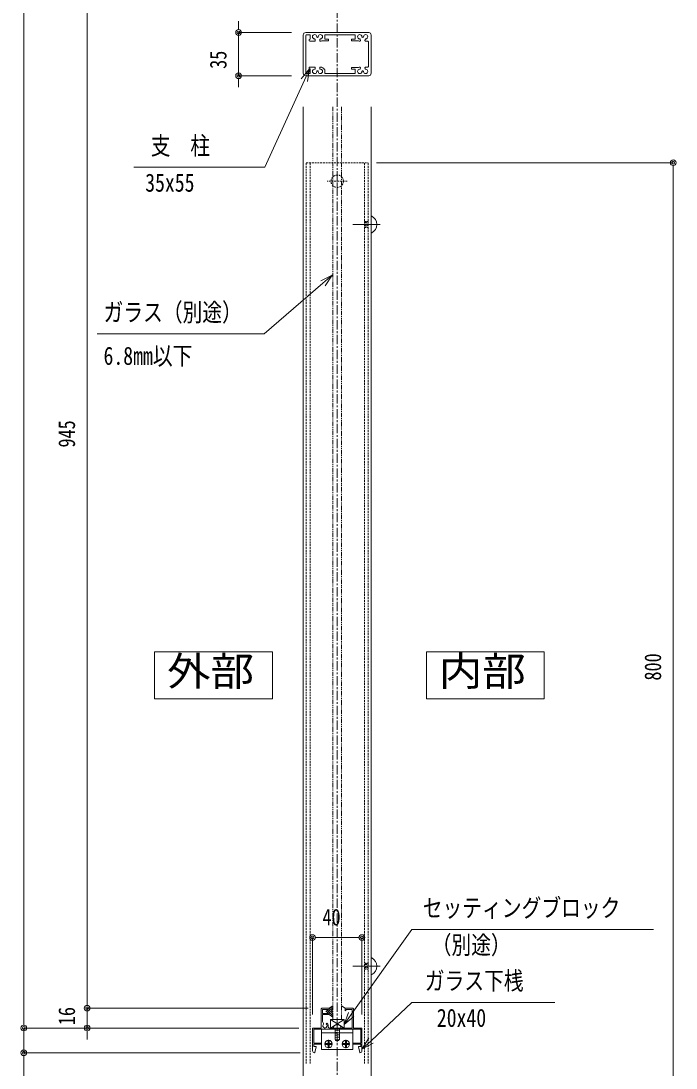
# Model space of a CAD drawing. Units: millimetres, scale not verified. Extents: x -3580 to 3580, y -1188 to 1188.
# Drawn here: x 1498 to 2028, y -615 to 232 of the extents above; entities that cross this region are included whole.
import ezdxf
from ezdxf.enums import TextEntityAlignment as Align

# ---------------------------------------------------------------- set-up
doc = ezdxf.new("R2010")
doc.units = ezdxf.units.MM
doc.header["$LTSCALE"] = 6
for name, pattern in [('USER1', [2, 1.25, -0.25, 0.25, -0.25]), ('USER2', [1.25, 0.625, -0.125, 0.125, -0.125, 0.125, -0.125]), ('USER3', [0.375, 0.25, -0.125])]:
    doc.linetypes.add(name, pattern=pattern)
for name, color, linetype, lineweight in [('0-0_0', 7, 'Continuous', 18), ('0-3_アンカー', 4, 'USER3', 18), ('0-5_6_U+FF8A_U+FF6F_U+FF81_U+FF9D_U+FF78_U+FF9E', 4, 'Continuous', 18), ('0-6_51破線_U+FF71_U+FF99_U+FF90', 3, 'USER3', 18), ('0-7_2躯体線', 4, 'Continuous', 18), ('0-8_3中心線', 2, 'USER1', 18), ('0-9_41_U+FF71_U+FF99_U+FF90', 6, 'Continuous', 18), ('0-A_1手摺寸法', 3, 'Continuous', 18), ('0-B_42_U+FF71_U+FF99_U+FF90部品', 6, 'Continuous', 18), ('0-C_P4-12', 7, 'Continuous', 18), ('0-D_CYAN', 4, 'Continuous', 18), ('0-E_2a', 1, 'USER2', 18)]:
    doc.layers.add(name, color=color, linetype=linetype, lineweight=lineweight)
doc.styles.add('ＭＳ ゴシック', font='')
doc.styles.get('ＭＳ ゴシック').set_extended_font_data('MS Gothic')

msp = doc.modelspace()

# ---------------------------------------------------------------- linework, layer by layer
at = {"layer": '0-0_0', "lineweight": 9}
for p, q in [((1673.885, 224.714), (1673.885, 227.014)), ((1731.219, 193.048), (1727.103, 183.935)), ((1673.885, 185.114), (1673.885, 182.814)), ((2025.694, 114.794), (2025.694, 112.494)), ((1749.719, 26.15), (1742.141, 19.625)), ((1736.019, -509.735), (1738.319, -509.735)), ((1771.419, -509.735), (1769.119, -509.735)), ((1551.283, -564.606), (1551.283, -562.306)), ((1551.283, -564.606), (1551.283, -562.306)), ((1759.219, -580.144), (1765.033, -572.008)), ((1500.008, -580.606), (1500.008, -578.306)), ((1500.008, -580.606), (1500.008, -578.306)), ((1551.283, -585.206), (1551.283, -587.506)), ((1773.777, -600.05), (1781.073, -593.211)), ((1500.008, -605.206), (1500.008, -607.506)), ((1500.008, -605.206), (1500.008, -607.506))]:
    msp.add_line(p, q, dxfattribs=at)
at = {"layer": '0-0_0'}
for p, q in [((1726.219, 162.372), (1726.219, -666.702)), ((1781.219, 162.372), (1781.219, -666.702))]:
    msp.add_line(p, q, dxfattribs=at)
at = {"layer": '0-0_0', "lineweight": 9}
for points in [[(1729.545, 182.832), (1731.219, 193.048), (1724.661, 185.038)], [(1743.89, 17.594), (1749.719, 26.15), (1740.393, 21.655)], [(1762.853, -570.45), (1759.219, -580.144), (1767.213, -573.566)], [(1782.905, -595.166), (1773.777, -600.05), (1779.241, -591.256)]]:
    msp.add_lwpolyline(points, dxfattribs=at)
at = {"layer": '0-0_0'}
for points in [[(1727.103, 183.935), (1695.262, 113.438), (1589.228, 113.438)], [(1742.141, 19.625), (1694.6, -21.316), (1559.506, -21.316)], [(1765.033, -572.008), (1814.216, -503.19), (2009.836, -503.19)], [(1781.073, -593.211), (1814.216, -562.145), (1929.836, -562.145)]]:
    msp.add_lwpolyline(points, dxfattribs=at)
at = {"layer": '0-0_0', "lineweight": 9}
for centre, radius in [((1673.885, 222.414), 2.3), ((1673.885, 222.414), 1.15), ((1673.885, 187.414), 2.3), ((1673.885, 187.414), 1.15), ((2025.694, 117.094), 2.3), ((2025.694, 117.094), 1.15), ((1733.719, -509.735), 2.3), ((1773.719, -509.735), 2.3), ((1733.719, -509.735), 1.15), ((1773.719, -509.735), 1.15), ((1551.283, -566.906), 2.3), ((1551.283, -566.906), 2.3), ((1551.283, -566.906), 1.15), ((1551.283, -566.906), 1.15), ((1500.008, -582.906), 2.3), ((1500.008, -582.906), 2.3), ((1500.008, -582.906), 1.15), ((1500.008, -582.906), 1.15), ((1551.283, -582.906), 2.3), ((1551.283, -582.906), 1.15), ((1500.008, -602.906), 2.3), ((1500.008, -602.906), 2.3), ((1500.008, -602.906), 1.15), ((1500.008, -602.906), 1.15)]:
    msp.add_circle(centre, radius, dxfattribs=at)
at = {"layer": '0-3_アンカー'}
for p, q in [((1728.719, -611.582), (1728.719, 117.094)), ((1728.719, 117.094), (1778.719, 117.094)), ((1731.719, -611.582), (1731.719, 117.094)), ((1753.719, 110.183), (1753.719, 94.006)), ((1775.719, -611.582), (1775.719, 117.094)), ((1778.719, -611.582), (1778.719, 117.094)), ((1761.807, 102.094), (1745.631, 102.094)), ((1775.719, 69.594), (1778.719, 69.594)), ((1776.714, 69.594), (1776.128, 64.594)), ((1777.721, 69.594), (1777.135, 64.594)), ((1778.719, 69.516), (1778.142, 64.594)), ((1788.209, 67.094), (1765.953, 67.094)), ((1775.719, 64.594), (1778.719, 64.594)), ((1788.209, -532.906), (1765.953, -532.906)), ((1775.719, -530.406), (1778.719, -530.406)), ((1776.714, -530.406), (1776.128, -535.406)), ((1777.721, -530.406), (1777.135, -535.406)), ((1778.719, -530.484), (1778.142, -535.406)), ((1775.719, -535.406), (1778.719, -535.406))]:
    msp.add_line(p, q, dxfattribs=at)
at = {"layer": '0-3_アンカー', "linetype": 'Continuous'}
for p, q in [((1750.277, -567.843), (1749.509, -567.843)), ((1749.509, -567.843), (1749.509, -571.168)), ((1750.277, -571.168), (1749.509, -571.168))]:
    msp.add_line(p, q, dxfattribs=at)
at = {"layer": '0-3_アンカー'}
msp.add_circle((1753.719, 102.094), 5, dxfattribs=at)
at = {"layer": '0-5_6_U+FF8A_U+FF6F_U+FF81_U+FF9D_U+FF78_U+FF9E'}
for p, q in [((1747.277, -566.906), (1750.277, -565.006)), ((1747.277, -566.906), (1747.277, -567.756)), ((1747.432, -566.808), (1749.509, -568.886)), ((1748.514, -566.122), (1750.235, -567.843)), ((1749.596, -565.437), (1750.277, -566.118)), ((1750.277, -565.006), (1750.277, -567.843)), ((1744.437, -569.117), (1746.338, -571.017)), ((1745.3, -568.212), (1750.277, -573.189)), ((1746.3, -567.906), (1745.711, -567.906)), ((1746.3, -571.106), (1745.711, -571.106)), ((1747.038, -568.182), (1749.509, -570.653)), ((1747.277, -571.957), (1747.683, -572.363)), ((1750.024, -571.168), (1750.277, -571.421)), ((1750.277, -571.168), (1750.277, -574.006)), ((1750.719, -582.406), (1750.719, -582.706)), ((1756.519, -582.906), (1750.919, -582.906)), ((1755.719, -583.968), (1751.719, -583.499)), ((1755.719, -583.968), (1751.719, -583.499)), ((1751.969, -582.906), (1751.969, -591.906)), ((1754.719, -580.406), (1752.719, -580.406)), ((1755.469, -582.906), (1755.469, -591.906)), ((1756.719, -582.406), (1756.719, -582.706)), ((1746.723, -599.206), (1746.723, -592.606)), ((1755.719, -585.286), (1751.719, -584.816)), ((1755.719, -585.286), (1751.719, -584.816)), ((1755.719, -586.695), (1751.719, -586.226)), ((1755.719, -586.695), (1751.719, -586.226)), ((1755.719, -588.105), (1751.719, -587.636)), ((1755.719, -588.105), (1751.719, -587.636)), ((1755.719, -589.514), (1751.719, -589.045)), ((1755.719, -589.514), (1751.719, -589.045)), ((1755.719, -590.924), (1751.719, -590.455)), ((1755.719, -590.924), (1751.719, -590.455)), ((1755.719, -592.334), (1751.719, -591.864)), ((1755.719, -592.334), (1751.719, -591.864)), ((1751.969, -591.906), (1752.383, -592.906)), ((1755.055, -592.906), (1752.383, -592.906)), ((1755.469, -591.906), (1755.055, -592.906)), ((1760.723, -599.206), (1760.723, -592.606)), ((1743.423, -595.906), (1750.023, -595.906)), ((1745.848, -595.531), (1744.319, -595.531)), ((1744.319, -596.281), (1744.319, -595.531)), ((1745.848, -596.281), (1744.319, -596.281)), ((1746.348, -593.501), (1746.348, -595.031)), ((1747.098, -593.501), (1746.348, -593.501)), ((1746.348, -598.31), (1746.348, -596.781)), ((1747.098, -598.31), (1746.348, -598.31)), ((1747.098, -593.501), (1747.098, -595.031)), ((1747.098, -598.31), (1747.098, -596.781)), ((1747.598, -595.531), (1749.127, -595.531)), ((1747.598, -596.281), (1749.127, -596.281)), ((1749.127, -596.281), (1749.127, -595.531)), ((1764.023, -595.906), (1757.423, -595.906)), ((1759.848, -595.531), (1758.319, -595.531)), ((1758.319, -596.281), (1758.319, -595.531)), ((1759.848, -596.281), (1758.319, -596.281)), ((1760.348, -593.501), (1760.348, -595.031)), ((1760.348, -593.501), (1761.098, -593.501)), ((1760.348, -598.31), (1760.348, -596.781)), ((1760.348, -598.31), (1761.098, -598.31)), ((1761.098, -593.501), (1761.098, -595.031)), ((1761.098, -598.31), (1761.098, -596.781)), ((1761.598, -595.531), (1763.127, -595.531)), ((1761.598, -596.281), (1763.127, -596.281)), ((1763.127, -596.281), (1763.127, -595.531))]:
    msp.add_line(p, q, dxfattribs=at)
msp.add_lwpolyline([(1747.277, -571.256), (1747.277, -572.106), (1750.277, -574.006)], dxfattribs=at)
for centre in [(1746.723, -595.906), (1760.723, -595.906)]:
    msp.add_circle(centre, 3, dxfattribs=at)
for centre, radius, start, end in [((1746.777, -567.756), 0.5, 197.4576, 0), ((1746.777, -571.256), 0.5, 0, 162.5424), ((1752.719, -582.406), 2, 90, 180), ((1750.919, -582.706), 0.2, 180, 270), ((1754.719, -582.406), 2, 0, 90), ((1756.519, -582.706), 0.2, 270, 0), ((1745.848, -595.031), 0.5, 270, 0), ((1745.848, -596.781), 0.5, 0, 90), ((1747.598, -595.031), 0.5, 180, 270), ((1747.598, -596.781), 0.5, 90, 180), ((1759.848, -595.031), 0.5, 270, 0), ((1759.848, -596.781), 0.5, 0, 90), ((1761.598, -595.031), 0.5, 180, 270), ((1761.598, -596.781), 0.5, 90, 180)]:
    msp.add_arc(centre, radius, start, end, dxfattribs=at)
at = {"layer": '0-6_51破線_U+FF71_U+FF99_U+FF90'}
msp.add_line((1753.719, -576.913), (1753.719, -596.066), dxfattribs=at)
at = {"layer": '0-7_2躯体線'}
for p, q in [((1781.219, 60.344), (1781.219, 73.844)), ((1781.719, 73.844), (1781.219, 73.844)), ((1766.278, 67.094), (1788.535, 67.094)), ((1781.719, 60.344), (1781.219, 60.344)), ((1766.278, -532.906), (1788.535, -532.906)), ((1781.219, -539.656), (1781.219, -526.156)), ((1781.719, -526.156), (1781.219, -526.156)), ((1781.719, -539.656), (1781.219, -539.656))]:
    msp.add_line(p, q, dxfattribs=at)
for centre in [(1778.024, 67.094), (1778.024, -532.906)]:
    msp.add_arc(centre, 7.695, 298.69866, 61.30134, dxfattribs=at)
at = {"layer": '0-8_3中心線'}
msp.add_line((1753.719, 469.724), (1753.719, -842.635), dxfattribs=at)
at = {"layer": '0-9_41_U+FF71_U+FF99_U+FF90'}
for p, q in [((1726.219, 220.414), (1726.219, 189.414)), ((1779.219, 222.414), (1728.219, 222.414)), ((1728.919, 220.614), (1731.419, 220.614)), ((1743.719, 220.414), (1743.719, 217.314)), ((1743.919, 220.614), (1768.019, 220.614)), ((1768.219, 220.414), (1768.219, 217.314)), ((1781.219, 220.414), (1781.219, 189.414)), ((1728.419, 189.714), (1728.419, 220.114)), ((1730.919, 216.414), (1730.919, 215.914)), ((1735.419, 215.414), (1731.419, 215.414)), ((1731.919, 220.114), (1731.919, 217.414)), ((1735.8, 216.753), (1735.933, 216.001)), ((1737.579, 218.533), (1737.769, 218.5)), ((1737.959, 218.533), (1737.769, 218.5)), ((1739.738, 216.753), (1739.605, 216.001)), ((1746.219, 215.614), (1741.285, 215.614)), ((1746.219, 217.114), (1743.919, 217.114)), ((1746.719, 216.114), (1746.719, 216.614)), ((1765.219, 216.114), (1765.219, 216.614)), ((1765.719, 217.114), (1768.019, 217.114)), ((1765.719, 215.614), (1770.853, 215.614)), ((1772.4, 216.753), (1772.533, 216.001)), ((1774.179, 218.533), (1774.369, 218.5)), ((1774.559, 218.533), (1774.369, 218.5)), ((1776.338, 216.753), (1776.205, 216.001)), ((1776.694, 215.414), (1778.519, 215.414)), ((1779.019, 194.914), (1779.019, 214.914)), ((1779.219, 187.414), (1728.219, 187.414)), ((1728.919, 189.214), (1731.419, 189.214)), ((1730.919, 193.414), (1730.919, 193.914)), ((1735.419, 194.414), (1731.419, 194.414)), ((1731.919, 189.714), (1731.919, 192.414)), ((1735.8, 193.074), (1735.933, 193.827)), ((1737.579, 191.295), (1737.769, 191.328)), ((1737.959, 191.295), (1737.769, 191.328)), ((1739.738, 193.074), (1739.605, 193.827)), ((1743.219, 192.714), (1743.121, 192.714)), ((1743.719, 189.414), (1743.719, 192.214)), ((1743.919, 189.214), (1768.019, 189.214)), ((1765.219, 193.214), (1765.219, 193.714)), ((1765.719, 194.214), (1770.853, 194.214)), ((1768.019, 192.714), (1765.719, 192.714)), ((1768.219, 189.414), (1768.219, 192.514)), ((1772.4, 193.074), (1772.533, 193.827)), ((1774.179, 191.295), (1774.369, 191.328)), ((1774.559, 191.295), (1774.369, 191.328)), ((1776.338, 193.074), (1776.205, 193.827)), ((1776.719, 194.414), (1778.519, 194.414)), ((1740.777, -582.906), (1740.777, -567.406)), ((1740.777, -582.906), (1740.777, -567.406)), ((1741.656, -566.906), (1741.277, -566.906)), ((1741.656, -566.906), (1747.277, -566.906)), ((1747.277, -567.756), (1747.277, -566.906)), ((1760.277, -568.906), (1760.277, -566.906)), ((1760.277, -566.906), (1766.277, -566.906)), ((1760.277, -568.906), (1760.277, -566.906)), ((1760.277, -566.906), (1766.277, -566.906)), ((1766.777, -582.906), (1766.777, -567.406)), ((1766.777, -582.906), (1766.777, -567.406)), ((1741.777, -571.106), (1741.777, -567.906)), ((1741.777, -567.906), (1746.3, -567.906)), ((1741.777, -571.106), (1746.3, -571.106)), ((1741.777, -572.106), (1747.277, -572.106)), ((1741.777, -577.423), (1741.777, -572.106)), ((1741.777, -577.691), (1741.777, -572.106)), ((1747.277, -572.106), (1747.277, -571.256)), ((1760.277, -568.906), (1761.277, -567.906)), ((1761.277, -567.906), (1765.777, -567.906)), ((1765.777, -582.906), (1765.777, -567.906)), ((1765.777, -582.906), (1765.777, -567.906)), ((1733.777, -584.406), (1733.777, -583.406)), ((1733.777, -584.406), (1733.777, -601.406)), ((1735.277, -582.906), (1734.277, -582.906)), ((1743.477, -583.906), (1734.777, -583.906)), ((1740.777, -582.906), (1735.277, -582.906)), ((1740.777, -582.906), (1735.277, -582.906)), ((1742.708, -579.303), (1741.777, -577.691)), ((1743.608, -583.699), (1743.477, -583.906)), ((1743.608, -583.699), (1743.477, -583.906)), ((1743.946, -583.699), (1744.077, -583.906)), ((1743.946, -583.699), (1744.077, -583.906)), ((1753.777, -583.906), (1744.077, -583.906)), ((1753.777, -583.906), (1744.077, -583.906)), ((1753.777, -582.906), (1747.451, -582.906)), ((1753.777, -582.906), (1747.451, -582.906)), ((1753.777, -582.906), (1765.777, -582.906)), ((1753.777, -582.906), (1765.777, -582.906)), ((1753.777, -582.906), (1765.777, -582.906)), ((1753.777, -582.906), (1765.777, -582.906)), ((1753.777, -583.906), (1772.777, -583.906)), ((1761.077, -583.906), (1772.777, -583.906)), ((1766.777, -582.906), (1772.277, -582.906)), ((1766.777, -582.906), (1772.277, -582.906)), ((1772.277, -582.906), (1773.277, -582.906)), ((1772.777, -583.906), (1772.777, -588.105)), ((1772.777, -583.906), (1772.777, -595.106)), ((1773.777, -584.406), (1773.777, -583.406)), ((1773.777, -584.406), (1773.777, -601.406)), ((1734.777, -588.105), (1734.777, -595.106)), ((1773.777, -588.105), (1773.777, -601.406)), ((1734.777, -595.106), (1740.777, -595.106)), ((1734.777, -596.106), (1740.777, -596.106)), ((1734.777, -596.106), (1740.777, -596.106)), ((1734.777, -596.106), (1734.777, -597.906)), ((1734.777, -596.106), (1734.777, -597.906)), ((1734.777, -597.906), (1736.277, -597.906)), ((1736.577, -598.206), (1735.577, -602.706)), ((1740.777, -595.106), (1740.777, -596.106)), ((1740.777, -595.106), (1740.777, -596.106)), ((1766.777, -595.192), (1766.863, -595.106)), ((1766.777, -595.106), (1766.777, -596.106)), ((1766.777, -595.106), (1766.777, -596.106)), ((1772.777, -595.106), (1766.777, -595.106)), ((1772.777, -595.106), (1766.777, -595.106)), ((1772.777, -596.106), (1766.777, -596.106)), ((1772.777, -596.106), (1766.777, -596.106)), ((1770.977, -598.206), (1771.977, -602.706))]:
    msp.add_line(p, q, dxfattribs=at)
for points in [[(1760.277, -568.906), (1761.277, -567.906), (1765.777, -567.906)], [(1734.777, -583.906), (1734.777, -595.106), (1740.777, -595.106)], [(1746.477, -583.906), (1744.077, -583.906), (1747.077, -583.906)], [(1772.777, -596.106), (1772.777, -597.906), (1771.277, -597.906)], [(1772.777, -596.106), (1772.777, -597.906), (1771.343, -597.906)]]:
    msp.add_lwpolyline(points, dxfattribs=at)
for centre, radius, start, end in [((1728.219, 220.414), 2, 90, 180), ((1728.919, 220.114), 0.5, 90, 180), ((1731.419, 220.114), 0.5, 0, 90), ((1735.419, 218.914), 1.75, 2.83959, 267.16041), ((1740.119, 218.914), 1.75, 272.83959, 177.16041), ((1743.919, 220.414), 0.2, 90, 180), ((1768.019, 220.414), 0.2, 0, 90), ((1772.019, 218.914), 1.75, 2.83959, 267.16041), ((1776.719, 218.914), 1.75, 272.83959, 177.16041), ((1779.219, 220.414), 2, 0, 90), ((1731.419, 216.414), 0.5, 90, 180), ((1731.419, 215.914), 0.5, 180, 270), ((1731.419, 217.414), 0.5, 270, 0), ((1735.307, 216.667), 0.5, 10, 87.16041), ((1735.419, 218.914), 3.5, 270, 270.40593), ((1735.44, 215.914), 0.5, 270.40593, 10), ((1737.666, 219.025), 0.5, 182.83959, 260), ((1737.872, 219.025), 0.5, 280, 357.16041), ((1740.098, 215.914), 0.5, 170, 269.59407), ((1740.23, 216.667), 0.5, 92.83959, 170), ((1740.119, 218.914), 3.5, 269.59407, 289.46295), ((1743.919, 217.314), 0.2, 180, 270), ((1746.219, 216.614), 0.5, 0, 90), ((1746.219, 216.114), 0.5, 270, 0), ((1765.719, 216.614), 0.5, 90, 180), ((1765.719, 216.114), 0.5, 180, 270), ((1768.019, 217.314), 0.2, 270, 0), ((1772.019, 218.914), 3.5, 250.53705, 270.40593), ((1771.907, 216.667), 0.5, 10, 87.16041), ((1772.04, 215.914), 0.5, 270.40593, 10), ((1774.266, 219.025), 0.5, 182.83959, 260), ((1774.472, 219.025), 0.5, 280, 357.16041), ((1776.698, 215.914), 0.5, 170, 269.59407), ((1776.83, 216.667), 0.5, 92.83959, 170), ((1776.719, 218.914), 3.5, 269.59407, 270), ((1778.519, 214.914), 0.5, 0, 90), ((1778.519, 194.914), 0.5, 270, 0), ((1728.219, 189.414), 2, 180, 270), ((1728.919, 189.714), 0.5, 180, 270), ((1731.419, 193.914), 0.5, 90, 180), ((1731.419, 193.414), 0.5, 180, 270), ((1731.419, 192.414), 0.5, 0, 90), ((1731.419, 189.714), 0.5, 270, 0), ((1735.419, 190.914), 1.75, 92.83959, 357.16041), ((1735.307, 193.161), 0.5, 272.83959, 350), ((1735.419, 190.914), 3.5, 89.59407, 90), ((1735.44, 193.914), 0.5, 350, 89.59407), ((1737.666, 190.802), 0.5, 100, 177.16041), ((1737.872, 190.802), 0.5, 2.83959, 80), ((1740.119, 190.914), 1.75, 182.83959, 87.16041), ((1740.098, 193.914), 0.5, 90.40593, 190), ((1740.23, 193.161), 0.5, 190, 267.16041), ((1740.119, 190.914), 3.5, 30.94972, 90.40593), ((1743.219, 192.214), 0.5, 0, 90), ((1743.919, 189.414), 0.2, 180, 270), ((1765.719, 193.714), 0.5, 90, 180), ((1765.719, 193.214), 0.5, 180, 270), ((1768.019, 192.514), 0.2, 0, 90), ((1768.019, 189.414), 0.2, 270, 0), ((1772.019, 190.914), 1.75, 92.83959, 357.16041), ((1772.019, 190.914), 3.5, 89.59407, 109.46295), ((1771.907, 193.161), 0.5, 272.83959, 350), ((1772.04, 193.914), 0.5, 350, 89.59407), ((1774.266, 190.802), 0.5, 100, 177.16041), ((1774.472, 190.802), 0.5, 2.83959, 80), ((1776.719, 190.914), 1.75, 182.83959, 87.16041), ((1776.698, 193.914), 0.5, 90.40593, 190), ((1776.83, 193.161), 0.5, 190, 267.16041), ((1776.719, 190.914), 3.5, 90, 90.40593), ((1779.219, 189.414), 2, 270, 0), ((1741.277, -567.406), 0.5, 90, 180), ((1766.277, -567.406), 0.5, 0, 90), ((1746.777, -567.756), 0.5, 197.4576, 0), ((1746.777, -571.256), 0.5, 0, 162.5424), ((1734.277, -583.406), 0.5, 90, 180), ((1743.777, -581.156), 1.75, 132.75874, 47.24126), ((1742.25, -579.504), 0.5, 312.75874, 23.62063), ((1742.25, -579.504), 0.5, 312.75874, 23.62063), ((1743.777, -583.806), 0.2, 32.33353, 147.66647), ((1743.777, -583.806), 0.2, 32.33353, 147.66647), ((1745.305, -579.504), 0.5, 47.24126, 227.24126), ((1743.777, -581.156), 2.75, 348.46304, 47.24126), ((1747.451, -581.906), 1, 168.46304, 270), ((1747.451, -581.906), 1, 168.46304, 270), ((1773.277, -583.406), 0.5, 0, 90), ((1735.277, -601.406), 1.5, 180, 275.99682), ((1736.277, -598.206), 0.3, 0, 90), ((1771.277, -598.206), 0.3, 90, 180), ((1772.277, -601.406), 1.5, 264.00318, 0), ((1735.377, -602.706), 0.2, 286.47213, 360), ((1772.177, -602.706), 0.2, 180, 253.52787)]:
    msp.add_arc(centre, radius, start, end, dxfattribs=at)
at = {"layer": '0-A_1手摺寸法'}
for p, q in [((1500.008, 389.494), (1500.008, -578.306)), ((1551.283, 373.494), (1551.283, -562.306)), ((1673.885, 227.014), (1673.885, 231.614)), ((1716.719, 222.414), (1673.885, 222.414)), ((1673.885, 222.414), (1673.885, 187.414)), ((1716.719, 187.414), (1673.885, 187.414)), ((1673.885, 182.814), (1673.885, 178.214)), ((1785.469, 117.094), (2025.694, 117.094)), ((2025.694, -678.306), (2025.694, 112.494)), ((1733.719, -571.906), (1733.719, -509.735)), ((1769.119, -509.735), (1738.319, -509.735)), ((1773.719, -571.906), (1773.719, -509.735)), ((1551.283, -562.306), (1551.283, -557.706)), ((1730.156, -566.906), (1551.283, -566.906)), ((1730.156, -566.906), (1551.283, -566.906)), ((1551.283, -566.906), (1551.283, -582.906)), ((1500.008, -578.306), (1500.008, -573.706)), ((1759.219, -575.906), (1748.219, -582.906)), ((1748.219, -575.906), (1759.219, -582.906)), ((1722.719, -582.906), (1500.008, -582.906)), ((1500.008, -602.906), (1500.008, -582.906)), ((1722.719, -582.906), (1500.008, -582.906)), ((1722.719, -582.906), (1551.283, -582.906)), ((1551.283, -587.506), (1551.283, -592.106)), ((1723.719, -602.906), (1500.008, -602.906)), ((1723.719, -602.906), (1500.008, -602.906)), ((1500.008, -678.306), (1500.008, -607.506)), ((1500.008, -607.506), (1500.008, -612.106))]:
    msp.add_line(p, q, dxfattribs=at)
msp.add_lwpolyline([(1759.219, -575.906), (1748.219, -575.906), (1748.219, -582.906), (1759.219, -582.906)], close=True, dxfattribs=at)
at = {"layer": '0-B_42_U+FF71_U+FF99_U+FF90部品'}
for p, q in [((1740.973, -583.906), (1740.973, -600.406)), ((1766.473, -583.906), (1766.473, -600.406)), ((1766.473, -586.906), (1740.973, -586.906)), ((1766.473, -600.406), (1740.973, -600.406))]:
    msp.add_line(p, q, dxfattribs=at)
at = {"layer": '0-C_P4-12'}
for p, q in [((1605.952, -278.674), (1605.952, -316.684)), ((1825.871, -278.674), (1825.871, -316.684))]:
    msp.add_line(p, q, dxfattribs=at)
for points in [[(1605.952, -316.684), (1701.277, -316.684), (1701.277, -278.674), (1605.952, -278.674)], [(1825.871, -316.684), (1921.196, -316.684), (1921.196, -278.674), (1825.871, -278.674)]]:
    msp.add_lwpolyline(points, dxfattribs=at)
at = {"layer": '0-D_CYAN'}
msp.add_line((1760.277, -566.906), (1757.077, -564.885), dxfattribs=at)
at = {"layer": '0-E_2a'}
msp.add_line((1750.277, -575.906), (1750.277, 162.372), dxfattribs=at)
msp.add_lwpolyline([(1757.077, 162.372), (1757.077, -575.906), (1750.277, -575.906)], dxfattribs=at)

# ---------------------------------------------------------------- texts
at = {"layer": '0-0_0', "style": 'ＭＳ ゴシック', "width": 0.8}
for s, p in [('支\u3000柱', (1602.82, 119.141)), ('35x55', (1598.296, 89.209)), ('ガラス（別途）', (1564.558, -15.613)), ('6.8mm以下', (1564.558, -50.837)), ('セッティングブロック', (1822.952, -497.487)), ('（別途）', (1830.186, -527.42)), ('ガラス下桟', (1824.602, -556.442)), ('20x40', (1834.368, -586.374))]:
    msp.add_text(s, height=14.66, dxfattribs=at).set_placement(p, align=Align.BOTTOM_LEFT)
at = {"layer": '0-A_1手摺寸法', "color": 7, "style": 'ＭＳ ゴシック', "width": 0.8}
for s, p in [('35', (1668.135, 192.998)), ('945', (1545.533, -113.331)), ('800', (2019.944, -301.831)), ('16', (1545.533, -580.622))]:
    msp.add_text(s, height=13.49, rotation=90, dxfattribs=at).set_placement(p, align=Align.BOTTOM_LEFT)
msp.add_text('40', height=13.49, dxfattribs=at).set_placement((1741.803, -503.985), align=Align.BOTTOM_LEFT)
at = {"layer": '0-C_P4-12', "style": 'ＭＳ ゴシック', "width": 1.1}
for s, p in [('外部', (1616.011, -313.051)), ('内部', (1835.93, -313.051))]:
    msp.add_text(s, height=23.46, dxfattribs=at).set_placement(p, align=Align.BOTTOM_LEFT)

doc.saveas('drawing.dxf')
